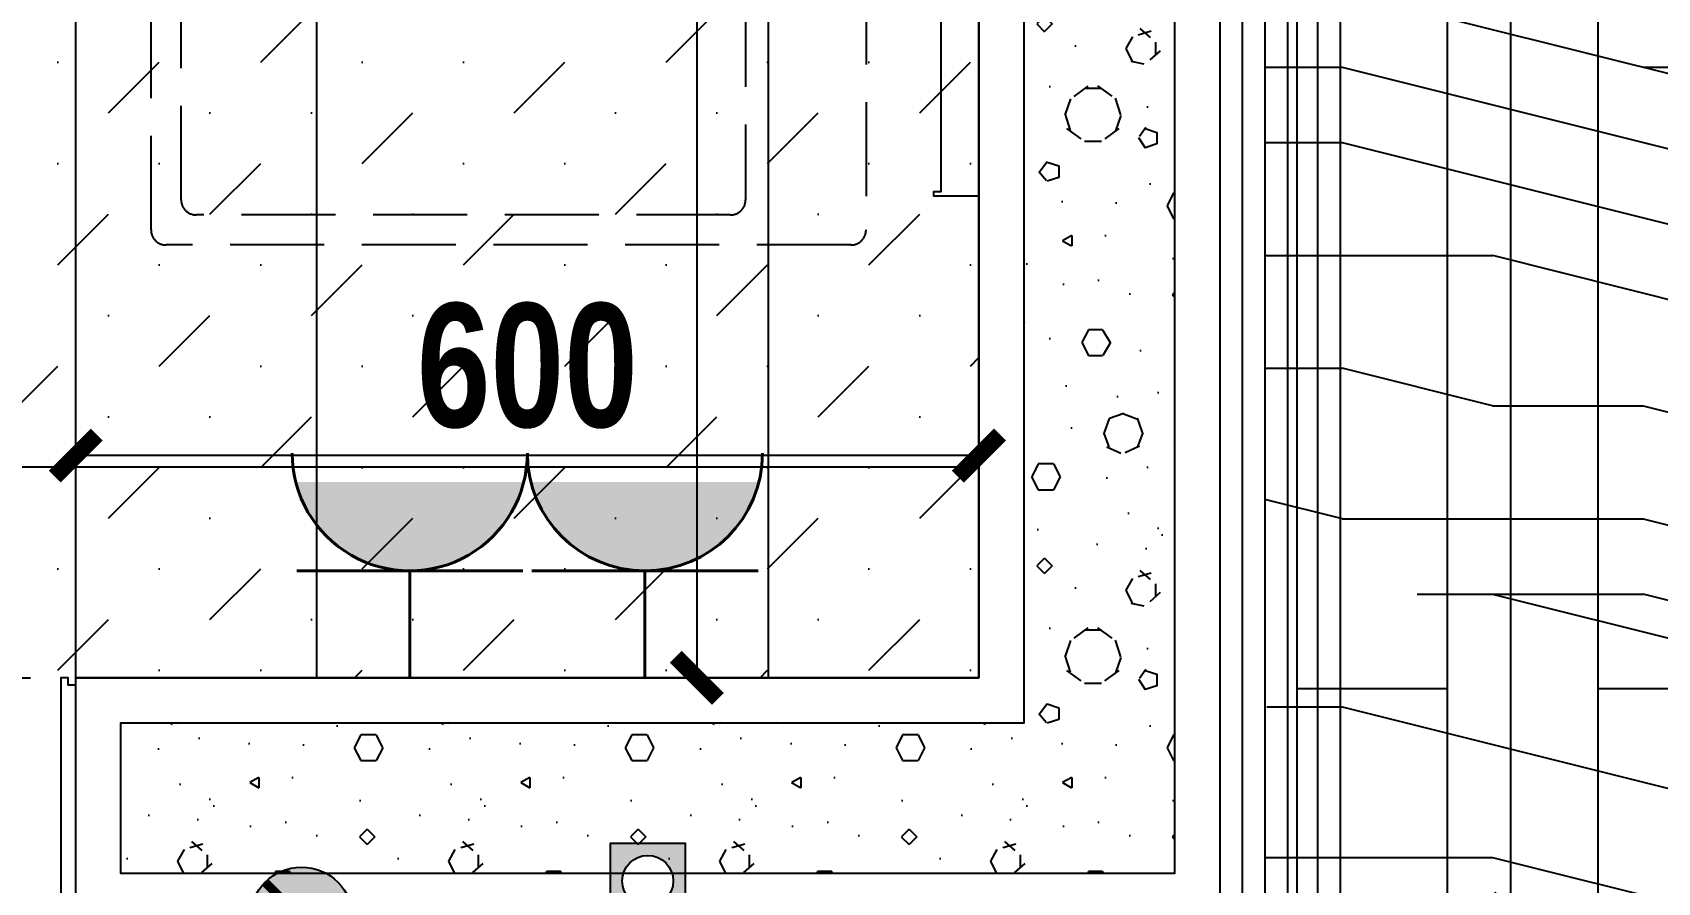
# Model space of a CAD drawing. Header units: millimetres. Extents: x 151151 to 230613, y -376178 to 0.
# Drawn here: x 222933 to 224013, y -372413 to -371849 of the extents above; entities that cross this region are included whole.
import ezdxf

# ---------------------------------------------------------------- set-up
doc = ezdxf.new("R2010")
doc.units = ezdxf.units.MM
doc.header["$LTSCALE"] = 250
doc.linetypes.add('DASH', pattern=[0.35, 0.25, -0.1])
doc.layers.get('Defpoints').update_dxf_attribs({"color": 250})
for name, color, linetype in [('C-天花轮廓线', 4, 'Continuous'), ('CON-完成面标注', 66, 'Continuous'), ('CON-施工标注-道具标注', 66, 'Continuous'), ('DOOR-门框、门套', 22, 'Continuous'), ('FU-活动家具', 36, 'Continuous'), ('GND-地面材质填充', 251, 'Continuous'), ('P-台盆台面', 142, 'Continuous'), ('P-完成面', 3, 'Continuous'), ('P-新砌墙体', 7, 'Continuous'), ('P-新砌轻质砌块砖填充', 251, 'Continuous'), ('P-洁具', 136, 'DASH'), ('S 插座 强电', 1, 'Continuous'), ('S-LIGHT', 30, 'Continuous')]:
    doc.layers.add(name, color=color, linetype=linetype)
doc.layers.add('P-legend', color=230, linetype='Continuous', true_color=0xff007f)
doc.layers.add('P-小夜灯', color=20, linetype='Continuous', true_color=0xff3f00)
doc.styles.add('PUA-尺寸标高', font='cityb___.ttf', dxfattribs={"width": 0.8})
doc.styles.get("Standard").update_dxf_attribs({"font": ''})
doc.styles.get('Standard').set_extended_font_data('SimSun')
doc.linetypes.add('LED_LINE', pattern='A,12.7,-5.08,["LED",Standard,S=2.54,R=0,X=-2.54,Y=-1.27],-6.35', length=24.13)
doc.dimstyles.new('PUA 1-35', dxfattribs={"dimscale": 35, "dimtxt": 2.35, "dimasz": 0.8, "dimexe": 0.6, "dimexo": 0.6, "dimgap": 0.5, "dimtad": 1, "dimdec": 0, "dimrnd": 5, "dimdsep": 46, "dimtxsty": 'PUA-尺寸标高', "dimblk": 'ARCHTICK', "dimcen": 1.8, "dimclrd": 66, "dimclre": 66, "dimclrt": 66, "dimadec": 0, "dimazin": 0, "dimtfac": 1.5, "dimtdec": 0, "dimtix": 1, "dimtmove": 2, "dimatfit": 3, "dimldrblk": 'ARROWS', "dimfxl": 3, "dimfxlon": 1, "dimtolj": 1, "dimtzin": 0, "dimarcsym": 0})

# ---------------------------------------------------------------- blocks, each defined once
blk = doc.blocks.new('TPL')
at = {"layer": 'P-洁具'}
for points in [[(2.588494680821896e-07, -524.9999999999418), (-347.4999997411505, -524.9999999999418, -0.4142135623730992), (-357.4999997411505, -514.9999999999418), (-357.4999997411505, -59.99999999994179, -0.414213562373095), (-347.4999997411505, -49.99999999994179), (347.5000002588495, -49.99999999994179, -0.414213562373095), (357.5000002588495, -59.99999999994179), (357.5000002588495, -514.9999999999418, -0.4142135623730992), (347.5000002588495, -524.9999999999418), (2.588494680821896e-07, -524.9999999999418)], [(-14.99999974115053, -444.9999999999418), (-327.4999997411505, -444.9999999999418, -0.4142135623731), (-337.4999997411505, -434.9999999999418), (-337.4999997411505, -79.99999999994179, -0.414213562373095), (-327.4999997411505, -69.99999999994179), (327.5000002588495, -69.99999999994179, -0.4142135623730955), (337.5000002588495, -79.99999999994179), (337.5000002588495, -434.9999999999418, -0.4142135623730997), (327.5000002588495, -444.9999999999418), (15.00000025884947, -444.9999999999418)]]:
    blk.add_lwpolyline(points, format="xyb", dxfattribs=at)
blk.add_lwpolyline([(-14.99684067312046, -201.372029931983), (-14.99684067312046, -502.4999999999418), (15.00315932687954, -502.4999999999418), (15.00315932687954, -201.372029931983, 0.9999999999999999)], format="xyb", close=True, dxfattribs=at)
blk.add_circle((0.003159326879540458, -324.9999999999418), 26, dxfattribs=at)
blk = doc.blocks.new('_ArchTick')
at = {"color": 0, "linetype": 'ByBlock', "const_width": 0.4}
blk.add_lwpolyline([(-0.5, -0.5), (0.5, 0.5)], dxfattribs=at)
blk = doc.blocks.new('*D92')
at = {"layer": 'CON-完成面标注', "color": 66, "lineweight": -2, "transparency": 16777216}
for p, q in [((223722.1333260264, -372563.6349230336), (223722.1333260264, -372689.6349230336)), ((228192.1333425096, -372563.6349230336), (228192.1333425096, -372689.6349230336)), ((223722.1333260264, -372668.6349230336), (228192.1333425096, -372668.6349230336))]:
    blk.add_line(p, q, dxfattribs=at)
at = {"layer": 'Defpoints', "color": 0, "transparency": 16777216}
for p in [(228192.1333425096, -371268.7999355217), (223722.1333260264, -372437.2819236262), (228192.1333425096, -372668.6349230336)]:
    blk.add_point(p, dxfattribs=at)
at = {"layer": 'CON-完成面标注', "color": 66, "lineweight": -2, "transparency": 16777216, "xscale": 28, "yscale": 28, "zscale": 28, "rotation": 180}
blk.add_blockref('_ArchTick', (223722.1333260264, -372668.6349230336), dxfattribs=at)
at = {"layer": 'CON-完成面标注', "color": 66, "lineweight": -2, "transparency": 16777216, "xscale": 28, "yscale": 28, "zscale": 28}
blk.add_blockref('_ArchTick', (228192.1333425096, -372668.6349230336), dxfattribs=at)
at = {"layer": 'CON-完成面标注', "color": 66, "transparency": 16777216, "insert": (225957.133334268, -372608.627139721), "char_height": 82.25, "attachment_point": 5, "style": 'PUA-尺寸标高'}
blk.add_mtext('\\A1;4470', dxfattribs=at)
blk = doc.blocks.new('ARROWS')
at = {"color": 66}
blk.add_line((0, 0), (-3.182533704617526, 0), dxfattribs=at)
at = {"color": 66, "const_width": 0.2666666666666666}
blk.add_lwpolyline([(-1.20000000001164, 1.200000000069849), (0, 0), (-1.20000000001164, -1.199999999953432)], dxfattribs=at)
blk = doc.blocks.new('*D94')
at = {"layer": 'CON-完成面标注', "color": 66, "lineweight": -2, "transparency": 16777216}
for p, q in [((223810.2126486507, -370967.2819030578), (223936.2126486507, -370967.2819030578)), ((223915.2126486507, -370967.2819030578), (223915.2126486507, -372437.2819236263)), ((223810.2126486507, -372437.2819236263), (223936.2126486507, -372437.2819236263))]:
    blk.add_line(p, q, dxfattribs=at)
at = {"layer": 'Defpoints', "color": 0, "transparency": 16777216}
for p in [(223722.1333331121, -370967.2819030578), (223722.1333331213, -372437.2819236263), (223915.2126486507, -372437.2819236263)]:
    blk.add_point(p, dxfattribs=at)
at = {"layer": 'CON-完成面标注', "color": 66, "lineweight": -2, "transparency": 16777216, "xscale": 28, "yscale": 28, "zscale": 28}
for p, rotation in [((223915.2126486507, -370967.2819030578), 90), ((223915.2126486507, -372437.2819236263), 270)]:
    blk.add_blockref('_ArchTick', p, dxfattribs=dict(at, rotation=rotation))
at = {"layer": 'CON-完成面标注', "color": 66, "transparency": 16777216, "insert": (223855.204865338, -371702.2819133421), "char_height": 82.25, "attachment_point": 5, "rotation": 90, "style": 'PUA-尺寸标高'}
blk.add_mtext('\\A1;1470', dxfattribs=at)
blk = doc.blocks.new('*D128')
at = {"layer": 'CON-完成面标注', "color": 66, "lineweight": -2, "transparency": 16777216}
for p, q in [((222962.1333331602, -372234.677786489), (222962.1333331602, -372108.677786489)), ((223562.1333330048, -372234.677786489), (223562.1333330048, -372108.677786489)), ((223562.1333330048, -372129.677786489), (222962.1333331602, -372129.677786489))]:
    blk.add_line(p, q, dxfattribs=at)
at = {"layer": 'Defpoints', "color": 0, "transparency": 16777216}
for p in [(222962.1333331602, -372129.677786489), (222962.1333331602, -372277.2819235827), (223562.1333330048, -372277.281923627)]:
    blk.add_point(p, dxfattribs=at)
at = {"layer": 'CON-完成面标注', "color": 66, "lineweight": -2, "transparency": 16777216, "xscale": 28, "yscale": 28, "zscale": 28, "rotation": 180}
blk.add_blockref('_ArchTick', (222962.1333331602, -372129.677786489), dxfattribs=at)
at = {"layer": 'CON-完成面标注', "color": 66, "lineweight": -2, "transparency": 16777216, "xscale": 28, "yscale": 28, "zscale": 28}
blk.add_blockref('_ArchTick', (223562.1333330048, -372129.677786489), dxfattribs=at)
at = {"layer": 'CON-完成面标注', "color": 66, "transparency": 16777216, "insert": (223262.1333330825, -372070.182145144), "char_height": 82.25, "attachment_point": 5, "style": 'PUA-尺寸标高'}
blk.add_mtext('\\A1;600', dxfattribs=at)
blk = doc.blocks.new('*D129')
at = {"layer": 'CON-完成面标注', "color": 66, "lineweight": -2, "transparency": 16777216}
for p, q in [((223479.7090320804, -370987.2819226624), (223353.7090320804, -370987.2819226624)), ((223374.7090320804, -370987.2819226624), (223374.7090320804, -372277.2819236271)), ((223479.7090320804, -372277.2819236271), (223353.7090320804, -372277.2819236271))]:
    blk.add_line(p, q, dxfattribs=at)
at = {"layer": 'Defpoints', "color": 0, "transparency": 16777216}
for p in [(223562.1333263264, -370987.2819226624), (223374.7090320804, -372277.2819236271), (223562.133333005, -372277.2819236271)]:
    blk.add_point(p, dxfattribs=at)
at = {"layer": 'CON-完成面标注', "color": 66, "lineweight": -2, "transparency": 16777216, "xscale": 28, "yscale": 28, "zscale": 28}
for p, rotation in [((223374.7090320804, -370987.2819226624), 90), ((223374.7090320804, -372277.2819236271), 270)]:
    blk.add_blockref('_ArchTick', p, dxfattribs=dict(at, rotation=rotation))
at = {"layer": 'CON-完成面标注', "color": 66, "transparency": 16777216, "insert": (223315.2133907353, -371632.2819231447), "char_height": 82.25, "attachment_point": 5, "rotation": 90, "style": 'PUA-尺寸标高'}
blk.add_mtext('\\A1;1290', dxfattribs=at)
blk = doc.blocks.new('*D178')
at = {"layer": 'CON-施工标注-道具标注', "color": 66, "lineweight": -2, "transparency": 16777216}
for p, q in [((222907.1321083967, -370987.281921665), (222781.1321083967, -370987.281921665)), ((222802.1321083967, -372277.2819188393), (222802.1321083967, -370987.281921665)), ((222907.1321083967, -372277.2819188393), (222781.1321083967, -372277.2819188393))]:
    blk.add_line(p, q, dxfattribs=at)
at = {"layer": 'Defpoints', "color": 0, "transparency": 16777216}
for p in [(222802.1321083967, -370987.281921665), (222962.1333388933, -370987.281921665), (222962.1333336161, -372277.2819188393)]:
    blk.add_point(p, dxfattribs=at)
at = {"layer": 'CON-施工标注-道具标注', "color": 66, "lineweight": -2, "transparency": 16777216, "xscale": 28, "yscale": 28, "zscale": 28}
for p, rotation in [((222802.1321083967, -370987.281921665), 90), ((222802.1321083967, -372277.2819188393), 270)]:
    blk.add_blockref('_ArchTick', p, dxfattribs=dict(at, rotation=rotation))
at = {"layer": 'CON-施工标注-道具标注', "color": 66, "transparency": 16777216, "insert": (222742.6364670516, -371632.2819202521), "char_height": 82.25, "attachment_point": 5, "rotation": 90, "style": 'PUA-尺寸标高'}
blk.add_mtext('\\A1;1290', dxfattribs=at)
blk = doc.blocks.new('XYD1')
at = {"layer": 'P-小夜灯'}
h = blk.add_hatch(color=256, dxfattribs=at)
edge = h.paths.add_edge_path(flags=16)
edge.add_arc((-25, 0), 16.96764739701563, 0, 360)
edge = h.paths.add_edge_path()
edge.add_line((-2.5, -30), (0, -30))
edge.add_line((0, -30), (0, 30))
edge.add_line((0, 30), (-2.5, 30))
edge.add_line((-2.5, 30), (-2.5, 25))
edge.add_line((-2.5, 25), (-50, 25))
edge.add_line((-50, 25), (-50, -25))
edge.add_line((-50, -25), (-2.5, -25))
edge.add_line((-2.5, -25), (-2.5, -30))
edge.add_line((-2.5, -30), (0, -30))
blk.add_line((-12.5, 0), (20.26484121824615, 0), dxfattribs=at)
for points in [[(10.75074227806181, 21.58789888376486), (57.29983249539509, 47.98191239006701)], [(-2.5, -30), (0, -30), (0, 30), (-2.5, 30), (-2.5, 25), (-50, 25), (-50, -25), (-2.5, -25), (-2.5, -30), (0, -30)], [(10.75074227806181, -21.58789888376486), (57.29983249539509, -47.98191239006701)]]:
    blk.add_lwpolyline(points, dxfattribs=at)
blk.add_circle((-25, 0), 16.96764739701563, dxfattribs=at)
blk = doc.blocks.new('*U336')
h = blk.add_hatch(color=256)
edge = h.paths.add_edge_path()
edge.add_arc((0, 0), 0.5749221983470959, 0, 360)
at = {"const_width": 0.1000000000010459}
blk.add_lwpolyline([(2.714956748381155, 1.714956748370788), (1.714956748370696, 1.714956748370788), (-0.4065313851060637, -0.40653138510595)], dxfattribs=at)
blk.add_circle((0, 0), 0.5749221983470959)
blk = doc.blocks.new('*U409')
at = {"lineweight": 40}
h = blk.add_hatch(color=256, dxfattribs=at)
edge = h.paths.add_edge_path()
edge.add_line((12.72558008215856, -50.48490812687669), (12.72558008227497, 50.4849081269349))
edge.add_ellipse((0, 0), major_axis=(36.81484983684696, 36.81484983684696), ratio=0.9999999999977133, start_angle=239.14765382203, end_angle=390.852346178101, ccw=False)
for p, q in [((52.0640599358594, -50.08870858181035), (52.06405993597582, 50.08870858186857)), ((52.06405993597582, 0), (99.40334792120848, 0))]:
    blk.add_line(p, q, dxfattribs=at)
blk.add_arc((0, 0), 52.06405993593784, 270, 90, dxfattribs=at)

msp = doc.modelspace()

# ---------------------------------------------------------------- hatches: boundary and pattern name
at = {"layer": 'C-天花轮廓线'}
h = msp.add_hatch(dxfattribs=at)
h.set_pattern_fill('MUDST', color=251, scale=7.5, angle=45, double=1)
h.set_pattern_definition([(45, (270702.7137411747, 8602.698057108351), (33.67596045400933, 101.027881362028), [47.625, -47.625, 0, -47.625, 0, -47.625])])
h.paths.add_polyline_path([(220622.1333378558, -371187.281923573), (221172.1333425525, -371187.281923574), (221172.1333425583, -370987.2819236405), (223562.1333263263, -370987.2819226623), (223562.13332633, -372277.281923627), (220622.1333378549, -372277.2819235536)])
h = msp.add_hatch(dxfattribs=at)
h.set_pattern_fill('木纹面5', color=250, scale=1000, pattern_type=2)
h.set_pattern_definition([(0, (270702.7137411747, 8602.698057108351), (0, 1000), [200, -300, 100, -400]), (0, (271402.7137411747, 8627.698057108351), (0, 1000), [200, -800]), (0, (271302.7137411747, 8677.698057108351), (0, 1000), [100, -900]), (0, (270752.7137411747, 8702.698057108351), (0, 1000), [50, -700, 50, -200]), (0, (271102.7137411747, 8752.698057108351), (0, 1000), [200, -300, 50, -450]), (0, (270852.7137411747, 8777.698057108351), (0, 1000), [150, -850]), (0, (271102.7137411747, 8802.698057108351), (0, 1000), [300, -700]), (0, (270802.7137411747, 8827.698057108351), (0, 1000), [200, -800]), (0, (271202.7137411747, 8852.698057108351), (0, 1000), [500, -500]), (0, (270902.7137411747, 8902.698057108351), (0, 1000), [100, -300, 200, -400]), (0, (271602.7137411747, 8927.698057108351), (0, 1000), [200, -800]), (0, (271402.7137411747, 8952.698057108351), (0, 1000), [100, -900]), (0, (271202.7137411747, 8977.698057108351), (0, 1000), [100, -900]), (0, (270702.7137411747, 9002.698057108351), (0, 1000), [200, -800]), (0, (271202.7137411747, 9027.698057108351), (0, 1000), [200, -800]), (0, (271202.7137411747, 9077.698057108351), (0, 1000), [200, -200, 200, -400]), (0, (271002.7137411747, 9127.698057108351), (0, 1000), [100, -500, 200, -200]), (0, (271202.7137411747, 9152.698057108351), (0, 1000), [300, -700]), (0, (271202.7137411747, 9202.698057108351), (0, 1000), [200, -800]), (0, (270802.7137411747, 9227.698057108351), (0, 1000), [300, -400, 100, -200]), (0, (270802.7137411747, 9277.698057108351), (0, 1000), [500, -500]), (0, (271402.7137411747, 9302.698057108351), (0, 1000), [100, -900]), (0, (271102.7137411747, 9327.698057108351), (0, 1000), [200, -800]), (0, (270902.7137411747, 9352.698057108351), (0, 1000), [100, -400, 100, -400]), (0, (270802.7137411747, 9377.698057108351), (0, 1000), [100, -300, 200, -400]), (0, (271002.7137411747, 9402.698057108351), (0, 1000), [100, -500, 100, -300]), (0, (271202.7137411747, 9427.698057108351), (0, 1000), [300, -700]), (0, (270802.7137411747, 9477.698057108351), (0, 1000), [200, -800]), (0, (271302.7137411747, 9502.698057108351), (0, 1000), [100, -900]), (0, (271502.7137411747, 9527.698057108351), (0, 1000), [100, -900]), (14.03624347, (271402.7137411747, 8677.698057108351), (999.9999999714631, -3.657091296460635e-08), [103, -4020.105526]), (14.03624347, (271502.7137411747, 8902.698057108351), (999.9999999714631, -3.657091296460635e-08), [103, -4020.105526]), (14.03624347, (271402.7137411747, 9502.698057108351), (999.9999999714631, -3.657091296460635e-08), [103, -4020.105526]), (14.03624347, (271102.7137411747, 9127.698057108351), (999.9999999714631, -3.657091296460635e-08), [103, -4020.105526]), (14.03624347, (271302.7137411747, 9277.698057108351), (999.9999999714631, -3.657091296460635e-08), [103, -4020.105526]), (14.03624347, (271402.7137411747, 9202.698057108351), (999.9999999714631, -3.657091296460635e-08), [103, -4020.105526]), (14.03624347, (270902.7137411747, 9377.698057108351), (999.9999999714631, -3.657091296460635e-08), [103, -4020.105526]), (14.03624347, (271302.7137411747, 9327.698057108351), (999.9999999714631, -3.657091296460635e-08), [103, -4020.105526]), (14.03624347, (271502.7137411747, 8952.698057108351), (999.9999999714631, -3.657091296460635e-08), [206, -3917.105526]), (14.03624347, (271402.7137411747, 9027.698057108351), (999.9999999714631, -3.657091296460635e-08), [206, -3917.105526]), (14.03624347, (271402.7137411747, 9077.698057108351), (999.9999999714631, -3.657091296460635e-08), [206, -3917.105526]), (165.96375653, (271102.7137411747, 8752.698057108351), (-999.9999999714631, -3.657124603151374e-08), [103, -206, 103, -3711.105526]), (165.96375653, (270902.7137411747, 8902.698057108351), (-999.9999999714631, -3.657124603151374e-08), [103, -4020.105526]), (165.96375653, (270902.7137411747, 9352.698057108351), (-999.9999999714631, -3.657124603151374e-08), [206, -3917.105526]), (194.03624347, (271402.7137411747, 8627.698057108351), (-999.9999999714631, 3.657102398690881e-08), [103, -4020.105526]), (345.96375653, (271602.7137411747, 8627.698057108351), (999.9999999714632, 3.657066316442581e-08), [103, -4020.105526]), (345.96375653, (271302.7137411747, 8977.698057108351), (999.9999999714632, 3.657066316442581e-08), [103, -4020.105526]), (345.96375653, (271502.7137411747, 9152.698057108351), (999.9999999714632, 3.657066316442581e-08), [103, -4020.105526]), (345.96375653, (271102.7137411747, 9227.698057108351), (999.9999999714632, 3.657066316442581e-08), [103, -4020.105526]), (345.96375653, (271002.7137411747, 9352.698057108351), (999.9999999714632, 3.657066316442581e-08), [103, -4020.105526]), (345.96375653, (271102.7137411747, 9402.698057108351), (999.9999999714632, 3.657066316442581e-08), [103, -4020.105526]), (345.96375653, (271102.7137411747, 9227.698057108351), (999.9999999714632, 3.657066316442581e-08), [103, -4020.105526]), (345.96375653, (271402.7137411747, 9377.698057108351), (999.9999999714632, 3.657066316442581e-08), [412.0000000000001, -3711.105526]), (345.96375653, (270802.7137411747, 8702.698057108351), (999.9999999714632, 3.657066316442581e-08), [412.0000000000001, -3711.105526]), (345.96375653, (270902.7137411747, 8777.698057108351), (999.9999999714632, 3.657066316442581e-08), [412.0000000000001, -3711.105526]), (345.96375653, (271002.7137411747, 8827.698057108351), (999.9999999714632, 3.657066316442581e-08), [103, -206, 206, -3608.105526]), (345.96375653, (271002.7137411747, 8902.698057108351), (999.9999999714632, 3.657066316442581e-08), [206, -206, 206, -3505.105526]), (345.96375653, (270902.7137411747, 9002.698057108351), (999.9999999714632, 3.657066316442581e-08), [412.0000000000001, -3711.105526]), (345.96375653, (270802.7137411747, 9077.698057108351), (999.9999999714632, 3.657066316442581e-08), [412.0000000000001, -3711.105526]), (345.96375653, (270802.7137411747, 9127.698057108351), (999.9999999714632, 3.657066316442581e-08), [412.0000000000001, -3711.105526]), (345.96375653, (271502.7137411747, 9427.698057108351), (999.9999999714632, 3.657066316442581e-08), [103, -4020.105526]), (345.96376753, (271602.7137411747, 9527.698057108351), (999.9999999714447, 0.0001920227886975656), [206, -3917.105526]), (345.96376753, (271002.7137411747, 9477.698057108351), (999.9999999714447, 0.0001920227886975656), [206, -3917.105526]), (345.96375753, (270902.7137411747, 8602.698057108351), (999.9999999714629, 1.748986369620731e-05), [412.0000000000001, -3711.105526]), (345.96375753, (271502.7137411747, 9302.698057108351), (999.9999999714629, 1.748986369620731e-05), [309, -3814.105526]), (345.96375753, (271602.7137411747, 9227.698057108351), (999.9999999714629, 1.748986369620731e-05), [618, -3505.105526])])
h.paths.add_polyline_path([(225412.1333519422, -374917.2819225052), (225412.1333519422, -370997.2819030578), (223752.133333112, -370997.2819030578), (223752.133333112, -374917.2819225052)])
at = {"layer": 'GND-地面材质填充'}
h = msp.add_hatch(dxfattribs=at)
h.set_pattern_fill('木地板', color=250, scale=100, angle=90, pattern_type=2)
h.set_pattern_definition([(0, (284772.961936993, 12015.18025191144), (2.571758278209442e-13, 1050), [100, -100]), (0, (284672.961936993, 12790.18025191144), (2.571758278209442e-13, 1050), [100, -100]), (90, (284772.961936993, 11752.68025191144), (-100, 6.123233995736766e-15), [])])
h.paths.add_polyline_path([(223722.1333260264, -374947.2819225052), (228192.133342554, -374947.2819225052), (228192.133342554, -374797.2819235742), (228192.133342506, -370967.2819246036), (223722.133333112, -370967.2819030577), (223722.1333260264, -372437.2819236262)])
h = msp.add_hatch(dxfattribs=at)
h.set_pattern_fill('_USER', color=251, scale=300, double=1, pattern_type=0)
h.set_pattern_definition([(0, (223722.1333260264, -372437.2819236262), (0, 300), []), (90, (223722.1333260264, -372437.2819236262), (-300, 1.83697019872103e-14), [])])
h.paths.add_polyline_path([(223722.1333260264, -372437.2819236262), (222962.1333331484, -372437.281923631), (222957.1333331538, -372437.2985672097), (222957.1333331538, -372437.3152107885), (222952.1333331538, -372437.3152107885), (222952.1333331547, -372277.2819235838), (222962.133333616, -372277.2819236096), (223562.1333330048, -372277.281923627), (223562.1333263263, -370987.2819226623), (222072.1333421664, -370987.2819236405), (222072.1333421636, -372277.2819235536), (222082.1333421636, -372277.2819235277), (222082.1333421645, -372437.3152107325), (222072.1333421645, -372437.3152107325), (222072.1333421645, -372437.2819236278), (220472.1333331508, -372437.2819236373), (220472.1333331508, -372457.2819237676), (220487.1333331508, -372457.2819237676), (220487.1333331508, -372507.2819237676), (220472.1333331508, -372507.2819237676), (220472.1333331508, -372517.2819237676), (220472.1333331508, -373461.2819236312), (220487.1333331504, -373461.2819236312), (220487.1333331504, -373511.2819236312), (220472.133333157, -373511.2819236312), (220472.1333331635, -374477.2819236623), (221912.1333425574, -374477.2819236529), (221912.1333425508, -373477.2819236312), (222202.1190928317, -373477.2819236339), (222202.1190928327, -373638.0377387522), (222197.1190928327, -373638.0377387522), (222072.1333425576, -373638.0377387522), (222072.1333425576, -374927.2819225052), (222912.1333425576, -374927.2819225052), (222912.1333425576, -374827.2819225052), (223012.1333425576, -374827.2819225052), (223012.1333425576, -373638.0377387522), (223002.1333425575, -373638.0377387522), (223002.1333425585, -373478.0044515474), (223012.1333425576, -373477.2819236282), (223172.1333425576, -373477.2819236563), (223172.1333425576, -374947.2819225052), (223722.1333260264, -374947.2819225052)])
at = {"layer": 'P-新砌轻质砌块砖填充'}
h = msp.add_hatch(dxfattribs=at)
h.set_pattern_fill('加气混凝土', color=256, scale=15, angle=180, style=0)
h.set_pattern_definition([(180, (211925.9612616132, -574177.8273457969), (-90.00000000000003, -180), [0, -180]), (180, (212031.2612616132, -574153.5273457968), (-90.00000000000003, -180), [0, -180]), (180, (211972.7612616132, -574151.7273457969), (-90.00000000000003, -180), [0, -180]), (180, (211908.8612616132, -574204.8273457969), (-90.00000000000003, -180), [0, -180]), (180, (211983.5612616132, -574142.7273457969), (-90.00000000000003, -180), [0, -180]), (180, (211890.8612616132, -574318.2273457969), (-90.00000000000003, -180), [0, -180]), (180, (211945.7612616132, -574303.8273457969), (-90.00000000000003, -180), [0, -180]), (180, (211916.9612616132, -574281.3273457969), (-90.00000000000003, -180), [0, -180]), (180, (212063.6612616132, -574277.7273457969), (-90.00000000000003, -180), [0, -180]), (180, (211975.4612616132, -574269.6273457968), (-90.00000000000003, -180), [0, -180]), (180, (212009.6612616132, -574223.7273457969), (-90.00000000000003, -180), [0, -180]), (180, (212007.8612616132, -574156.2273457969), (-90.00000000000003, -180), [0, -180]), (180, (211940.3612616132, -574149.0273457968), (-90.00000000000003, -180), [0, -180]), (180, (211890.8612616132, -574228.2273457969), (-90.00000000000003, -180), [0, -180]), (180, (212059.1612616132, -574200.3273457969), (-90.00000000000003, -180), [0, -180]), (180, (212043.8612616132, -574230.9273457968), (-90.00000000000003, -180), [0, -180]), (180, (211973.6612616132, -574218.3273457969), (-90.00000000000003, -180), [0, -180]), (180, (211998.8612616132, -574192.2273457969), (-90.00000000000003, -180), [0, -180]), (180, (212013.2612616132, -574251.6273457968), (-90.00000000000003, -180), [0, -180]), (180, (211990.7612616132, -574319.1273457968), (-90.00000000000003, -180), [0, -180]), (180, (212051.9612616132, -574162.5273457968), (-90.00000000000003, -180), [0, -180]), (180, (211952.9612616132, -574282.2273457969), (-90.00000000000003, -180), [0, -180]), (180, (212036.6612616132, -574284.9273457968), (-90.00000000000003, -180), [0, -180]), (180, (212051.0612616132, -574308.3273457969), (-90.00000000000003, -180), [0, -180]), (310.601294, (211901.9184042132, -574261.8702025969), (449.9999950292953, -540.00000236093), [7.9024662, -3311.1333]), (198.4349488, (211914.7755468132, -574265.2987741969), (-449.9999983404209, -179.9999986719666), [8.131572, -1130.28837]), (270, (211914.7755468132, -574257.5844889969), (-90.00000000000004, -180), [7.714285199999999, -352.285695]), (341.565051, (211907.0612616132, -574255.0130593969), (450.0000022657823, -179.9999865817234), [8.131571999999984, -1130.288369999998]), (233.1301023, (211907.0612616132, -574255.0130593969), (-90.00000017013606, -179.999999914932), [8.571428999999998, -891.4285499999999]), (315, (211900.2041184132, -574163.2987897969), (90.0000108798429, -179.9999878185604), [7.273098, -501.84378]), (225, (211910.4898332132, -574163.2987897969), (-89.99999942471311, -179.9999992736903), [7.273098, -501.84378]), (315, (211905.3469758132, -574158.1559197969), (90.0000108798429, -179.9999878185604), [7.273098, -501.84378]), (225, (211905.3469758132, -574158.1559197969), (-89.99999942471311, -179.9999992736903), [7.273098, -501.84378]), (296.565051, (211986.7755396132, -574284.1559179969), (1.565789597567336e-05, -359.9999902060562), [9.583147799999999, -191.66295]), (360, (211991.0612496132, -574292.7273451969), (89.99999999999994, -180), [10.2857148, -169.714275]), (243.4349488, (212005.6326816132, -574284.1559179969), (-8.148436500102726e-07, -359.9999982559008), [9.583147799999999, -191.66295]), (296.565051, (212001.3469716132, -574275.5844889969), (1.565789597567336e-05, -359.9999902060562), [9.583147799999999, -191.66295]), (180, (212001.3469716132, -574275.5844889969), (-90.00000000000003, -180), [10.2857148, -169.714275]), (243.4349488, (211991.0612496132, -574275.5844889969), (-8.148436500102726e-07, -359.9999982559008), [9.583147799999999, -191.66295]), (287.102728, (211919.0612622132, -574223.2987837968), (269.9999896777363, -900.0000014520431), [11.6584038, -4884.87075]), (323.972626, (211922.4898338132, -574234.4416315969), (1709.999978321427, -1259.9999985739), [11.6584038, -2436.606]), (360, (211931.9184048132, -574241.2987747969), (89.99999999999994, -180), [11.1428568, -168.85713]), (216.0273733, (211952.4898326132, -574234.4416315969), (-1709.999987362977, -1259.999986416658), [11.6584038, -2436.606]), (251.5650511, (211955.9184042132, -574224.1559257968), (-270.0000013860986, -899.9999984504369), [10.8420948, -1127.57784]), (287.102728, (211952.4898326132, -574213.0130617969), (269.9999896777363, -900.0000014520431), [11.6584038, -4884.87075]), (323.972626, (211943.0612616132, -574206.1559257968), (1709.999978321427, -1259.9999985739), [11.6584038, -2436.606]), (180, (211943.0612616132, -574206.1559257968), (-90.00000000000003, -180), [11.1428568, -168.85713]), (216.0273733, (211931.9184048132, -574206.1559257968), (-1709.999987362977, -1259.999986416658), [11.6584038, -2436.606]), (251.5650511, (211922.4898338132, -574213.0130617969), (-270.0000013860986, -899.9999984504369), [10.8420948, -1127.57784]), (330.255118, (211917.3469764132, -574307.2987735969), (270.0000006390409, -179.9999977695059), [6.910506, -1444.29588]), (270, (211923.3469758132, -574303.8702037969), (-90.00000000000004, -180), [6.857143199999999, -353.142825]), (209.7448813, (211923.3469758132, -574303.8702037969), (-270.0000001590055, -179.9999991593463), [6.910505999999992, -1444.295879999998]), (296.565051, (211959.3469758132, -574179.5844877969), (1.565789597567336e-05, -359.9999902060562), [9.583147799999999, -191.66295]), (348.6900670000001, (211963.6326894132, -574188.1559257968), (810.0000006009299, -179.9999954832328), [8.7411762, -1826.90565]), (221.1859251, (211979.0612616132, -574183.8702157969), (-2249.999986367597, -1979.999982686525), [9.1115532, -3817.7406]), (270, (211979.0612616132, -574175.2987777968), (-90.00000000000004, -180), [8.571428999999998, -351.42855]), (318.814074, (211972.2041184132, -574169.2987837968), (2249.999960007064, -1980.00001261089), [9.1115532, -3817.7406]), (196.6992442, (211972.2041184132, -574169.2987837968), (-2969.999977654917, -899.999990573419), [8.948835, -3749.56125]), (240.9453959, (211963.6326894132, -574171.8702097968), (-89.99999976116271, -179.9999984078114), [8.824825800000001, -3697.60185]), (289.983106, (212034.7755456132, -574255.0130593969), (450.000001694979, -1259.999996665506), [10.0326006, -4203.65925]), (335.556045, (212038.2041136132, -574264.4416321969), (1170.000004459817, -539.9999887808899), [10.3568958, -4339.539449999999]), (204.4439547, (212057.0612556132, -574264.4416321969), (-1170.000000583643, -539.9999974027202), [10.3568958, -4339.539449999998]), (250.0168934, (212060.4898236132, -574255.0130593969), (-450.0000013566429, -1259.999996874217), [10.0326006, -4203.65925]), (289.983106, (212057.0612556132, -574245.5844883969), (450.000001694979, -1259.999996665506), [10.0326006, -4203.65925]), (340.016893, (212047.6326756132, -574242.1559167969), (450.0000002644888, -179.9999918000024), [10.0326006, -2096.81325]), (199.9831065, (212047.6326756132, -574242.1559167969), (-449.9999975293226, -179.9999997144083), [10.0326006, -2096.813249999999]), (250.0168934, (212038.2041136132, -574245.5844883969), (-450.0000013566429, -1259.999996874217), [10.0326006, -4203.65925]), (302.005383, (211967.9184048132, -574238.7273451969), (90.00001207844096, -179.9999908112358), [8.0862696, -1690.0302]), (198.4349488, (211979.9184036132, -574243.0130605969), (-449.9999983404209, -179.9999986719666), [8.131572, -1130.28837]), (270, (211979.9184036132, -574235.2987735969), (-90.00000000000004, -180), [7.714285199999999, -352.285695]), (341.565051, (211972.2041184132, -574232.7273457969), (450.0000022657823, -179.9999865817234), [8.131571999999984, -1130.288369999998]), (234.4623222, (211972.2041184132, -574232.7273457969), (-629.9999990871778, -899.9999986518196), [7.373421, -3089.46345]), (296.565051, (212020.2041136132, -574195.0130617969), (1.565789597567336e-05, -359.9999902060562), [9.583147799999999, -191.66295]), (360, (212024.4898236132, -574203.5844997969), (89.99999999999994, -180), [9.428571, -170.57142]), (239.0362434, (212039.0612556132, -574195.0130617969), (-90.00000029295948, -179.9999991263332), [9.995918399999983, -2089.146599999995]), (300.963756, (212033.9184036132, -574186.4416417968), (90.0000122993893, -179.9999917339799), [9.995918399999999, -2089.1466]), (180, (212033.9184036132, -574186.4416417968), (-90.00000000000003, -180), [9.428571, -170.57142]), (243.4349488, (212024.4898236132, -574186.4416417968), (-8.148436500102726e-07, -359.9999982559008), [9.583147799999999, -191.66295])])
h.paths.add_polyline_path([(223692.133326171, -370957.28192265), (223692.133326171, -372407.2819236264), (222992.1333331506, -372407.2819236309), (222992.1333331499, -372307.2819236309), (223592.133326171, -372307.281923627), (223592.133326171, -370957.28192265)])

# ---------------------------------------------------------------- linework, layer by layer
at = {"layer": 'C-天花轮廓线'}
for points in [[(225412.1333519422, -374917.2819225052), (225412.1333519422, -370997.2819030578), (223752.133333112, -370997.2819030578), (223752.133333112, -374917.2819225052)], [(225397.1333519422, -374902.2819225052), (225397.1333519422, -371012.2819030578), (223767.133333112, -371012.2819030578), (223767.133333112, -374902.2819225052)], [(225377.1333519422, -374882.2819225052), (225377.1333519422, -371032.2819030578), (223787.133333112, -371032.2819030578), (223787.133333112, -374882.2819225052)], [(225362.1333519422, -374867.2819225052), (225362.1333519422, -371047.2819030578), (223802.133333112, -371047.2819030578), (223802.133333112, -374867.2819225052)]]:
    msp.add_lwpolyline(points, close=True, dxfattribs=at)
at = {"layer": 'C-天花轮廓线', "linetype": 'DASH'}
msp.add_lwpolyline([(222082.1333421636, -372277.2819235231), (222952.1333331547, -372277.2819235838)], dxfattribs=at)
at = {"layer": 'DOOR-门框、门套'}
msp.add_lwpolyline([(222962.1333331547, -372282.2819235838), (222957.1333331547, -372282.2819235838), (222957.1333331547, -372277.2819235967), (222952.1333331547, -372277.2819235838), (222952.1333331538, -372437.3152107885), (222957.1333331538, -372437.3152107885), (222957.1333331538, -372432.3152107885), (222962.1333331538, -372432.3152107885)], close=True, dxfattribs=at)
at = {"layer": 'FU-活动家具'}
msp.add_lwpolyline([(223562.1333279675, -371307.2819200967), (223562.1333327787, -371957.281920252), (223532.1333327787, -371957.281920252), (223532.1333327787, -371954.281920252), (223537.1333327787, -371954.281920252), (223537.1333327787, -371310.281920252), (223532.1333327787, -371310.281920252), (223532.1333327787, -371307.281920252)], close=True, dxfattribs=at)
at = {"layer": 'P-台盆台面'}
msp.add_lwpolyline([(222962.133333616, -372277.2819188392), (222962.1333327043, -370987.2819216648), (223562.1333320932, -370987.2819241193), (223562.1333330048, -372277.2819212937)], close=True, dxfattribs=at)
at = {"layer": 'P-完成面'}
msp.add_lwpolyline([(229642.1333425166, -371317.2819236508), (229532.1333425166, -371317.2819236508), (229532.1333425166, -370967.2819237275), (228752.1333425543, -370967.2819237275), (228752.1333425543, -371117.2819237275), (228232.1333425554, -371117.2819237275), (228232.1333425554, -370967.2819247964), (223722.133333112, -370967.2819030577), (223722.1333260264, -372437.2819236262), (222962.1333331484, -372437.281923631), (222962.1333331602, -372277.2819236286), (223562.1333330048, -372277.281923627), (223562.1333263263, -370987.2819226623), (221172.1333425583, -370987.2819236405), (221172.1333425525, -371187.281923574), (220472.1333423142, -371187.2819235728), (220472.1333333951, -372277.2819235536), (222072.1333421636, -372277.2819235536), (222072.1333421645, -372437.2819236278), (220472.1333331508, -372437.2819236373), (220472.1333331509, -372491.2819237676), (220442.1333331505, -372491.2819237678)], dxfattribs=at)
at = {"layer": 'P-新砌墙体'}
msp.add_lwpolyline([(223692.133326171, -370957.28192265), (223692.133326171, -372407.2819236264), (222992.1333331506, -372407.2819236309), (222992.1333331499, -372307.2819236309), (223592.133326171, -372307.281923627), (223592.133326171, -370957.28192265)], close=True, dxfattribs=at)
at = {"layer": 'S-LIGHT', "color": 20, "linetype": 'LED_LINE', "ltscale": 0.05, "true_color": 0xff3f00}
msp.add_line((223737.1333331093, -374947.2819224299), (223737.133333425, -370957.2819224925), dxfattribs=at)

# ---------------------------------------------------------------- block references
at = {"layer": 'P-legend', "xscale": 59.49570339756987, "yscale": 59.49570339756987, "zscale": 59.49570339756987, "rotation": 270}
msp.add_blockref('*U336', (223112.1333331484, -372437.28192363), dxfattribs=at)
at = {"layer": 'P-小夜灯', "rotation": 270}
msp.add_blockref('XYD1', (223342.1333295874, -372437.2819236286), dxfattribs=at)
at = {"layer": 'P-洁具', "rotation": 90}
msp.add_blockref('TPL', (222962.1333331602, -371632.281920252), dxfattribs=at)
at = {"layer": 'S 插座 强电', "yscale": 1.500000000000014, "zscale": 1.500000000000014}
for p, xscale, rotation in [((223184.0372431786, -372128.1768969573), 1.500000000000014, 270), ((223340.2294229864, -372128.1768969573), -1.500000000000014, 90)]:
    msp.add_blockref('*U409', p, dxfattribs=dict(at, xscale=xscale, rotation=rotation))

# ---------------------------------------------------------------- dimensions: what is measured, and where the dimension line sits
at = {"layer": 'CON-完成面标注'}
dim = msp.add_linear_dim(base=(223915.2126486507, -372437.2819236263), p1=(223722.133333112, -370967.2819030577), p2=(223722.1333331212, -372437.2819236262), angle=90, dimstyle='PUA 1-35', dxfattribs=at)
dim.commit()
dim.dimension.update_dxf_attribs({"geometry": '*D94', "text_midpoint": (223855.204865338, -371702.2819133421)})
dim = msp.add_aligned_dim(p1=(223562.1333263263, -370987.2819226623), p2=(223562.1333330048, -372277.281923627), distance=-187.42430092440918, dimstyle='PUA 1-35', dxfattribs=at)
dim.commit()
dim.dimension.update_dxf_attribs({"geometry": '*D129', "text_midpoint": (223315.2133907353, -371632.2819231447)})
for base, p1, p2, picture, middle in [((228192.1333425096, -372668.6349230336), (223722.1333260264, -372437.2819236262), (228192.1333425096, -371268.7999355217), '*D92', (225957.133334268, -372608.627139721)), ((222962.1333331602, -372129.677786489), (223562.1333330048, -372277.281923627), (222962.1333331602, -372277.2819235827), '*D128', (223262.1333330825, -372070.182145144))]:
    dim = msp.add_linear_dim(base=base, p1=p1, p2=p2, dimstyle='PUA 1-35', dxfattribs=at)
    dim.commit()
    dim.dimension.update_dxf_attribs({"geometry": picture, "text_midpoint": middle})
at = {"layer": 'CON-施工标注-道具标注'}
dim = msp.add_linear_dim(base=(222802.1321083967, -370987.281921665), p1=(222962.133333616, -372277.2819188392), p2=(222962.1333388932, -370987.2819216648), angle=90, dimstyle='PUA 1-35', dxfattribs=at)
dim.commit()
dim.dimension.update_dxf_attribs({"geometry": '*D178', "text_midpoint": (222742.6364670516, -371632.2819202521)})

doc.saveas('drawing.dxf')
